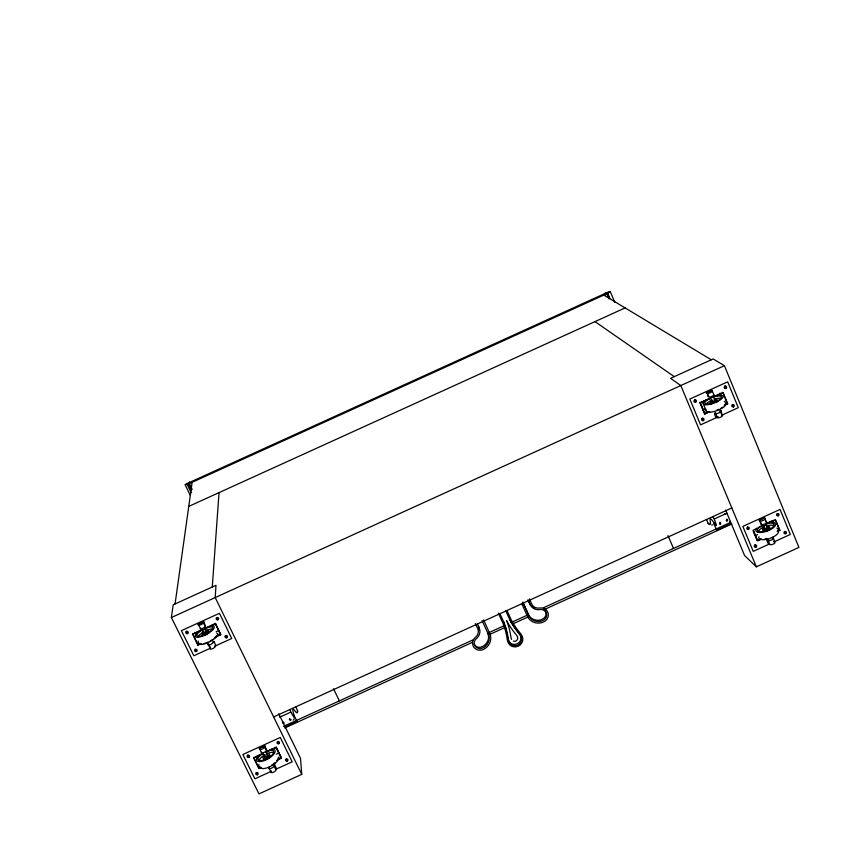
<?xml version="1.0" encoding="UTF-8"?>
<svg xmlns="http://www.w3.org/2000/svg" width="841" height="841" viewBox="0 0 841 841"><rect width="100%" height="100%" fill="white"/><g stroke="black" fill="none" stroke-linecap="round" stroke-linejoin="round"><path stroke-width="1.26" d="M220.647 634.766L215.38 623.549L220.647 634.766L214.96 637.362M212.268 587.007L219.038 492.626M201.304 643.586L197.887 645.142L198.255 641.042M197.887 645.142L192.6 633.925M614.792 302.287L610.209 291.48L607.612 293.625L609.641 298.429M175.065 603.954L192.158 482.292M171.375 617.525L173.204 604.795L215.99 585.315L215.201 597.573L301.751 774.361L258.965 793.893L171.375 617.525L724.416 365.677L798.95 547.407L756.374 566.834L744.621 555.596L725.573 509.993M191.517 488.779L189.236 484.08L189.54 481.967M610.209 291.48L610.082 291.48A2.66 0.578 -22.4 0 0 607.77 292.237L187.343 483.428A2.67 0.578 -26.3 0 0 185.251 484.668L189.236 484.08M206.676 631.602L203.806 633.189L202.387 630.466L205.435 629.079L206.676 631.602L205.593 631.538M759.959 519.791L758.971 520.4M294.171 719.139L293.236 720.117M707.26 392.4L706.24 392.999M259.133 748.458L260.247 747.775M197.95 624.516L199.107 623.854M760.727 519.601L760.958 519.391A2.155 0.82 -19.8 0 1 762.913 518.54L763.123 518.508M712.201 400.821L711.875 401.462L712.663 401.504L714.945 400.348L713.83 397.488M708.027 392.179L708.269 391.99A2.197 0.652 -21 0 1 710.256 391.118L710.466 391.076M260.899 747.649L261.204 747.407A2.166 0.83 -28.9 0 1 263.138 746.566L263.307 746.556M199.748 623.696L200.074 623.465A2.197 0.652 -27.7 0 1 202.04 622.603L202.197 622.582M195.333 649.378L195.059 649.546A1.262 1.188 -6.7 0 0 196.079 651.617L196.668 651.355A1.262 1.188 -6.7 0 0 195.648 649.273L196.3 651.554M225.672 635.554L225.399 635.722A1.251 1.188 -8.4 0 0 226.418 637.793L227.007 637.531A1.251 1.188 -8.4 0 0 225.987 635.449L226.628 637.73M732.553 404.616L732.28 404.784A1.251 1.188 -45 0 0 733.152 406.918L733.741 406.655A1.251 1.188 -45 0 0 732.858 404.521L733.552 406.771M256.4 772.606L256.127 772.774A1.23 1.156 -11.2 0 0 257.125 774.782L257.703 774.519A1.23 1.156 -11.2 0 0 256.715 772.511L257.335 774.719M286.245 758.992L285.972 759.16A1.23 1.156 -12.6 0 0 286.96 761.168L287.538 760.905A1.23 1.156 -12.6 0 0 286.55 758.897L287.17 761.105M755.922 547.186L756.196 547.018A1.23 1.146 -39.1 0 0 755.334 544.957L754.755 545.22A1.23 1.146 -39.1 0 0 755.617 547.281L755.123 545.021M784.716 531.501L784.443 531.67A1.23 1.146 -40.5 0 0 785.294 533.741L785.872 533.478A1.23 1.146 -40.5 0 0 785.021 531.407L785.683 533.593M218.008 619.691L218.124 619.628A1.262 1.198 -7.6 0 0 217.262 617.473L217.84 619.775M725.962 388.311L726.077 388.248A1.251 1.188 -45.9 0 0 725.352 386.04L724.753 386.261A1.251 1.188 -45.9 0 0 725.478 388.468L725.058 386.103M278.655 743.728L278.939 743.581A1.24 1.156 -12.2 0 0 278.108 741.499L277.509 741.72A1.24 1.156 -12.2 0 0 278.339 743.801L277.625 741.657M778.346 515.733L778.461 515.67A1.23 1.156 -41 0 0 777.767 513.525L777.862 515.89A1.23 1.156 -41 0 1 777.168 513.746L777.452 513.599M773.131 537.241L772.847 537.777A2.912 1.146 -19.6 0 1 771.554 539.985A2.912 1.146 -19.6 0 1 767.822 540.069C765.867 539.144 767.98 544.726 769.462 544.095A2.912 1.156 -19.5 0 0 773.257 544.106A2.912 1.156 -19.5 0 0 774.54 541.888L773.131 537.241L772.143 537.693M276.594 768.737L275.596 769.2L273.619 765.194L274.629 764.742L276.594 768.737L275.985 769.326A2.922 1.167 -29.2 0 1 273.546 772.175A2.922 1.167 -29.2 0 1 270.97 771.712L268.458 767.56L269.383 767.129M274.629 764.742L274.04 765.415A2.922 1.156 -29.1 0 1 271.569 768.169A2.922 1.156 -29.1 0 1 268.994 767.717L268.458 767.56M764.732 517.783L759.833 520.011L761.305 523.596L760.695 523.869L759.707 520.463A2.922 1.114 -19.8 0 0 763.428 520.337A2.922 1.114 -19.8 0 0 764.742 518.161L766.225 521.746A2.922 1.114 -19.8 0 1 764.911 523.922A2.922 1.114 -19.8 0 1 761.189 524.038L760.695 523.869M261.299 752.127A2.933 1.125 -28.9 0 0 263.864 752.537A2.933 1.125 -28.9 0 0 266.355 749.815L264.915 745.82L264.642 746.335A2.933 1.114 -28.9 0 1 262.14 749.047A2.933 1.114 -28.9 0 1 259.585 748.637L261.099 751.822M720.779 410.44L720.453 410.913A2.965 0.915 -20.8 0 1 719.013 412.857A2.965 0.915 -20.8 0 1 715.344 413.236C713.378 412.532 715.586 418.177 717.047 417.42A2.965 0.925 -20.8 0 0 720.769 417.115A2.965 0.925 -20.8 0 0 722.198 415.16L720.779 410.44L719.759 410.902L720.642 413.026M213.866 641.389L213.236 641.998A2.965 0.915 -27.9 0 1 210.576 644.5A2.965 0.915 -27.9 0 1 208.105 644.343L210.145 648.474A2.965 0.925 -27.9 0 0 212.626 648.642A2.965 0.925 -27.9 0 0 215.275 646.13L215.895 645.531L213.866 641.389L212.847 641.862M713.62 394.03L712.075 390.645A2.965 0.873 -21 0 1 710.613 392.547A2.965 0.873 -21 0 1 706.955 392.978L708.49 396.679A2.965 0.883 -21 0 0 712.148 396.258A2.965 0.883 -21 0 0 713.61 394.345M216.946 617.546L216.652 617.693A1.262 1.198 -7.6 0 0 217.514 619.849L216.768 617.63M198.823 624.117L203.837 621.835L205.299 625.883A2.975 0.883 -27.7 0 1 202.618 628.353A2.975 0.883 -27.7 0 1 200.147 628.227L200.6 627.712M203.837 621.835L203.522 622.287A2.975 0.883 -27.7 0 1 200.831 624.747A2.975 0.883 -27.7 0 1 198.371 624.632L199.538 627.092M204.784 625.809L205.614 625.431M712.737 524.795L711.686 525.099M712.821 516.721A13.908 2.134 63.7 0 0 714.261 518.971L725.268 513.946M725.363 513.904L726.971 513.168M708.017 396.584L708.637 396.3L707.113 392.6L712.096 390.329M273.64 716.942L731.838 507.943M724.427 514.335L726.687 513.304M283.47 726.372L473.483 639.686M488.516 632.831L504.558 625.515M511.191 622.487L527.265 615.16M543.412 607.791L730.43 522.471M285.183 727.045L297.083 721.61L293.467 714.188M284.826 727.928L472.495 642.314M489.231 634.682L504.768 627.586M513.136 623.77L528.684 616.684M545.42 609.052L731.891 523.975M259.995 748.059L264.915 745.82M265.556 751.97L272.631 748.742M769.147 522.198L771.491 521.126M254.949 756.995L263.212 753.221M265.567 752.148L276.174 747.313L281.325 758.267L276.605 760.411M759.896 526.592L763.418 524.984M765.762 523.922L773.983 520.169M261.288 767.402L258.933 768.485L253.782 758.067L263.222 753.757M265.577 752.684L276.174 747.313M763.828 525.341L753.263 530.156L757.709 540.868L761.221 539.26M766.172 524.269L775.57 519.98L779.985 530.703L775.15 519.633M276.353 754.188L278.686 753.115M755.365 535.601L757.688 534.54M277.751 759.16L281.283 757.552L276.163 747.134M760.685 538.776L757.173 540.385L753.221 530.871M777.084 531.302L779.418 530.229L776.842 528.043M277.761 759.339L281.293 757.73M753.357 530.997L757.299 540.5L760.821 538.902M767.003 540.038L767.928 539.617L769.2 542.697M270.434 771.554L271.359 771.134M768.706 544.148L769.62 543.728M773.836 541.804L774.834 541.352M271.212 771.365L254.907 778.808L242.849 754.524L280.253 737.462L292.184 761.799L275.869 769.242M769.473 543.969L753.242 551.37L742.845 526.403L780.059 509.425L790.33 534.445L774.109 541.856M606.655 293.803L189.309 483.596L192.158 489.451M604.237 295.349L607.801 293.74L609.82 298.534M188.773 506.387L625.105 307.911M193.745 633.41L202.849 629.257M205.13 628.216L215.391 623.402L220.678 634.167L216.137 636.248M709.836 411.901L704.705 413.804L700.111 402.744L709.657 398.403M714.43 396.227L723.155 392.673L727.717 403.754L724.143 405.383M192.557 634.377L202.818 629.699M205.099 628.669L215.359 623.99M700.111 402.744L723.155 392.673M216.158 631.77L218.534 630.687M703.181 409.903L705.546 408.821M197.94 644.532L200.211 643.491M708.154 412.09L704.579 413.719L699.985 402.66M724.826 404.489L727.202 403.407M200.2 643.649L197.929 644.679L192.621 633.778M216.126 636.395L220.668 634.324M704.705 413.804L708.269 412.174M724.953 404.574L727.328 403.491L722.65 392.337M207.601 644.248L208.536 643.817L210.071 646.918M714.545 413.278L715.481 412.857L716.795 416.043M209.64 648.379L210.576 647.948M214.886 645.993L215.895 645.531M716.301 417.525L717.236 417.104M721.515 415.149L722.524 414.687M210.429 648.19L193.851 655.749L181.393 630.645L219.427 613.32L231.748 638.477L215.17 646.035M718.256 416.81L700.574 424.863L689.841 399.065L727.675 381.825L738.293 407.685L721.788 415.202M279.664 717.205L290.797 712.127A13.94 1.955 67.3 0 0 290.029 709.562M765.51 521.672L766.214 521.357M266.639 749.299L265.935 749.615L263.948 746.093M748.343 529.42L748.637 529.283A1.23 1.156 -39.6 0 0 747.775 527.149L747.481 527.275A1.23 1.156 -39.6 0 0 748.343 529.42L747.523 527.265M247.674 755.323L247.969 755.186A1.24 1.156 -10.7 0 1 248.968 757.268L248.673 757.405A1.24 1.156 -10.7 0 1 247.674 755.323L248.736 757.373M694.561 400.001L694.866 399.864A1.251 1.188 -44.3 0 1 695.749 402.072L695.454 402.208A1.251 1.188 -44.3 0 1 694.561 400.001L695.518 402.177M186.313 631.507L186.607 631.37A1.262 1.198 -5.9 0 1 187.648 633.525L187.343 633.651A1.262 1.198 -5.9 0 1 186.313 631.507L187.406 633.62M515.06 641.252L513.43 641.136M605.215 292.941L607.086 294.056L609.105 298.86M724.416 365.677L713.157 358.949L670.582 378.324L680.821 385.535L756.374 566.834M603.806 295.096L711.307 359.79M185.167 484.837L190.287 495.36M724.248 401.42L727.717 403.754M594.976 321.619L674.282 376.642M282.544 722.408L282.608 721.715L283.196 722.114A4.121 0.599 67.4 0 0 284.153 722.861M290.797 712.127L294.35 717.972L293.404 713.305A13.162 1.808 67.3 0 1 294.392 710.225A21.277 2.901 67.2 0 0 297.535 710.582A2.124 2.008 -12.8 0 1 297.304 711.696M194.66 632.411L196.247 635.607M256 756.437L257.136 758.729M253.772 757.352L258.933 768.485M186.544 631.402L187.606 633.536M195.438 649.347L196.489 651.47M247.895 755.218L248.925 757.289M256.505 772.574L257.525 774.635M203.017 622.203L204.458 624.852M266.502 752.979L267.701 755.418M263.506 754.345L264.715 756.784M225.777 635.523L226.818 637.646M277.803 741.562L278.834 743.644M286.339 758.96L287.349 761.021M276.195 747.838L281.325 758.267M278.77 713.788L300.521 758.288L301.751 774.361M188.552 484.206L191.37 490.271M295.832 707.06L297.535 710.582M187.186 484.448L191.17 492.647M333.509 688.726L339.344 700.879M475.386 623.549L477.541 628.248A7.653 7.254 -23.7 0 1 475.459 637.31A7.716 7.296 -24 0 0 483.249 649.525A12.604 11.932 -24 0 0 489.557 633.063L483.586 619.933M482.072 620.553L488.074 633.715M477.425 623.99L479.423 628.49A9.283 8.799 -23.7 0 1 477.31 637.72L475.375 639.633A6.076 5.75 -24 0 0 481.094 648.59L484.017 647.36A10.975 10.386 -24 0 0 488.684 635.197L487.507 632.411M499.838 613.488L504.222 623.107A77.298 73.199 -21.2 0 1 508.29 638.624A14.781 13.971 -26.5 0 0 509.341 642.251A6.486 6.129 -26 0 0 517.762 645.142A6.486 6.129 -26 0 0 521.136 636.868A15.106 14.265 -25.5 0 0 519.118 633.693A82.429 78.045 -31.1 0 1 510.14 620.416L505.788 610.892M498.324 613.047L503.097 623.58A76.068 72.032 -21.2 0 1 507.102 638.855A15.905 15.033 -26.4 0 0 508.237 642.755A7.695 7.275 -26 0 0 518.235 646.182A7.695 7.275 -26 0 0 522.24 636.364A16.231 15.338 -25.5 0 0 520.074 632.947A81.188 76.867 -31.1 0 1 511.233 619.87L506.997 610.503M522.787 601.988L528.705 615.17M523.207 603.155L529.42 616.611A10.965 10.376 -28 0 0 541.615 621.078L544.463 619.68A6.076 5.74 -27.9 0 0 541.488 609.473L538.787 609.672A9.272 8.788 -28.3 0 1 530.471 605.205L527.99 599.686M521.862 603.912L527.244 615.875A12.594 11.921 -28 0 0 543.738 621.93A7.706 7.296 -27.9 0 0 539.701 608.011A7.643 7.243 -28.3 0 1 531.533 603.617L529.42 598.897M528.358 600.758L529.809 603.964A9.251 8.767 -28.3 0 0 532.774 607.107M478.476 626.282L478.886 627.197A9.262 8.778 -23.7 0 1 479.402 630.414M667.996 535.58L673.483 548.448M713.631 522.944L716.679 530.198L730.892 523.712L729.883 521.294M706.608 519.696L708.122 523.291A2.113 1.997 -38.9 0 0 709.499 523.911M511.58 639.391L511.444 639.055A11.427 10.796 -26.4 0 1 510.95 637.373L510.645 635.407A80.347 76.1 -21.2 0 0 507.134 621.951L506.618 620.584L507.323 621.898A85.456 80.915 -31.1 0 0 514.229 632.285L516.353 634.892A11.742 11.101 -25.5 0 1 517.299 636.385L517.741 637.678A3.196 3.017 -26 0 1 515.859 641M694.792 399.895L695.707 402.093M702.466 418.334L703.37 420.521M747.712 527.181L748.595 529.304M702.277 418.419L703.181 420.605M754.945 545.105L755.817 547.218M710.803 398.876L711.875 401.462M764.511 528.726L763.47 526.224L766.456 524.858L767.486 527.37M703.15 403.627L706.209 411.007M700.479 403.007L705.063 414.077M720.096 393.073L721 395.259M772.679 520.684L773.657 523.049M724.868 386.198L725.772 388.405M732.458 404.668L733.363 406.855M777.284 513.683L778.156 515.817M784.632 531.565L785.505 533.678M714.261 518.971L715.975 523.922A3.742 0.568 63.7 0 1 715.47 524.805L713.284 521.777A13.13 1.966 63.6 0 0 710.14 520.579A21.235 3.164 63.8 0 1 708.122 523.291M258.87 764.406L258.923 767.759M253.772 757.531L253.782 758.067M216.673 633.157A10.607 3.248 -27.8 0 1 210.534 641.294A10.607 3.248 -27.8 0 1 198.844 643.092M211.69 625.914A10.618 3.206 -27.8 0 1 210.692 631.644A10.618 3.206 -27.8 0 1 196.836 637.268A10.618 3.206 -27.8 0 1 200.326 630.529M215.485 637.11A9.335 2.859 -27.8 0 1 214.108 638.403M212.331 639.717A9.335 2.859 -27.8 0 1 210.282 640.979M208.105 642.082A9.335 2.859 -27.8 0 1 203.932 643.554M205.046 628.469A8.915 2.691 -27.8 0 1 211.921 629.615A8.915 2.691 -27.8 0 1 198.518 636.385A8.915 2.691 -27.8 0 1 202.975 629.52M197.877 637.362A8.915 2.702 -27.8 0 1 204.037 631.665M206.098 630.624A8.915 2.702 -27.8 0 1 212.878 629.026M208.347 631.686A3.827 1.156 -27.8 0 1 208.778 633.052M207.485 634.114A3.827 1.156 -27.8 0 1 206.644 634.619M205.761 635.071A3.827 1.156 -27.8 0 1 204.868 635.428M202.839 635.754A3.827 1.156 -27.8 0 1 202.954 634.408M206.844 632.033A3.827 1.156 -27.8 0 1 207.653 631.791M205.257 630.96A3.827 1.156 -27.8 0 1 208.326 631.286A3.827 1.156 -27.8 0 1 202.87 634.324A3.827 1.156 -27.8 0 1 203.533 631.917M290.292 719.486A4.11 0.578 67.3 0 1 289.409 719.276L289.472 718.55L290.061 718.981A4.11 0.578 67.3 0 0 290.997 719.497M283.491 722.924A4.121 0.599 67.4 0 1 282.965 723.039M282.765 722.766A4.121 0.599 67.4 0 1 282.544 722.408M777.946 530.24A10.418 4.068 -19.6 0 1 769.599 538.492A10.418 4.068 -19.6 0 1 758.918 536.653M769.841 522.272A10.428 4.026 -19.7 0 1 774.729 526.424A10.428 4.026 -19.7 0 1 761.547 532.437A10.428 4.026 -19.7 0 1 756.742 528.243M767.181 538.65A9.167 3.585 -19.6 0 1 764.995 538.997M767.118 523.417A8.757 3.385 -19.7 0 1 773.552 526.203A8.757 3.385 -19.7 0 1 761.568 531.67A8.757 3.385 -19.7 0 1 759.339 526.971M758.309 532.269A8.757 3.396 -19.7 0 1 763.723 527.002M768.001 525.562A8.757 3.396 -19.7 0 1 774.403 525.909M768.874 527.622A3.753 1.451 -19.7 0 1 769.694 529.315A3.753 1.451 -19.7 0 1 765.384 531.281A3.753 1.451 -19.7 0 1 763.081 530.261M766.603 526.361A3.753 1.451 -19.7 0 1 769.095 527.885A3.753 1.451 -19.7 0 1 763.281 529.851A3.753 1.451 -19.7 0 1 764.774 526.981M766.666 527.233A1.671 0.641 -19.7 0 1 767.37 527.969A1.671 0.641 -19.7 0 1 765.089 528.873A1.671 0.641 -19.7 0 1 764.784 527.98M725.583 403.112A10.586 3.238 -20.9 0 1 716.742 410.66A10.586 3.238 -20.9 0 1 706.408 410.04M715.092 396.048A10.597 3.185 -20.9 0 1 722.356 398.119A10.597 3.185 -20.9 0 1 707.849 404.721A10.597 3.185 -20.9 0 1 705.683 400.327M722.713 407.191A9.314 2.849 -20.9 0 1 720.979 408.305M718.918 409.357A9.314 2.849 -20.9 0 1 716.658 410.282M714.776 396.679A8.904 2.67 -20.9 0 1 720.222 399.086A8.904 2.67 -20.9 0 1 706.535 404.058A8.904 2.67 -20.9 0 1 710.466 398.245M705.83 404.468A8.894 2.691 -20.9 0 1 711.381 400.442M715.68 398.886A8.894 2.691 -20.9 0 1 720.979 398.287M716.995 400.547A3.816 1.156 -20.9 0 1 715.975 402.597M711.612 403.985A3.816 1.156 -20.9 0 1 711.328 402.355M714.114 399.328A3.816 1.146 -20.9 0 1 716.437 400.369A3.816 1.146 -20.9 0 1 710.571 402.492A3.816 1.146 -20.9 0 1 712.264 400.001M278.266 757.079A10.439 4.089 -29.1 0 1 270.644 766.309A10.439 4.089 -29.1 0 1 259.953 766.624M272.368 749.257A10.449 4.047 -29 0 1 272.568 755.565A10.449 4.047 -29 0 1 259.322 761.61A10.449 4.047 -29 0 1 259.207 755.26M275.217 762.514A9.188 3.606 -29.1 0 1 271.548 765.236M269.688 750.382A8.778 3.396 -29 0 1 271.948 755.092A8.778 3.396 -29 0 1 259.911 760.579A8.778 3.396 -29 0 1 261.877 753.957M259.039 761.073A8.778 3.406 -29 0 1 264.778 754.798M266.797 753.746A8.778 3.406 -29 0 1 273.619 752.516M269.782 755.355A3.763 1.461 -29 0 1 267.375 758.897A3.763 1.461 -29 0 1 263.632 758.561M266.944 755.144A1.671 0.652 -29 0 1 267.364 756.038A1.671 0.652 -29 0 1 265.073 757.089A1.671 0.652 -29 0 1 265.441 755.828M266.166 754.493A3.763 1.461 -29 0 1 269.383 755.218A3.763 1.461 -29 0 1 264.074 758.33A3.763 1.461 -29 0 1 264.495 755.47M528.758 615.349A10.944 10.355 -28 0 0 540.931 619.817L543.759 618.419A6.055 5.729 -27.9 0 0 543.675 609.22M534.781 608.022A9.251 8.767 -28.3 0 1 533.741 607.633M488.116 633.883A10.944 10.365 -24 0 1 483.459 646.035L480.547 647.255A6.066 5.74 -24 0 1 474.156 644.09M518.487 632.39A82.239 77.866 -31.1 0 1 509.52 619.144M503.622 621.835A77.109 73.03 -21.2 0 1 504.547 624.358M504.978 625.63A77.109 73.03 -21.2 0 1 506.429 630.771M506.734 632.075A77.109 73.03 -21.2 0 1 507.26 634.703M508.437 640.243A14.749 13.94 -26.5 0 0 508.721 640.937A6.465 6.118 -26 0 0 517.131 643.817A6.465 6.118 -26 0 0 520.495 635.565A15.064 14.234 -25.5 0 0 518.971 632.989M508.185 639.538A14.749 13.94 -26.5 0 1 507.68 637.32M715.218 522.787A3.469 3.28 -39.2 0 1 714.156 522.745M726.592 520.043A4.11 0.652 63.6 0 0 727.339 519.507L726.656 519.128L726.687 519.801A4.11 0.652 63.6 0 1 726.182 520.642M720.012 523.459A4.11 0.631 63.6 0 0 720.495 522.618L719.938 522.219L719.854 522.923A4.11 0.631 63.6 0 1 719.581 523.996M702.361 418.366L702.088 418.534A1.251 1.188 -43.5 0 0 702.971 420.668L703.56 420.405A1.251 1.188 -43.5 0 0 702.677 418.271L702.361 418.366"/></g></svg>
